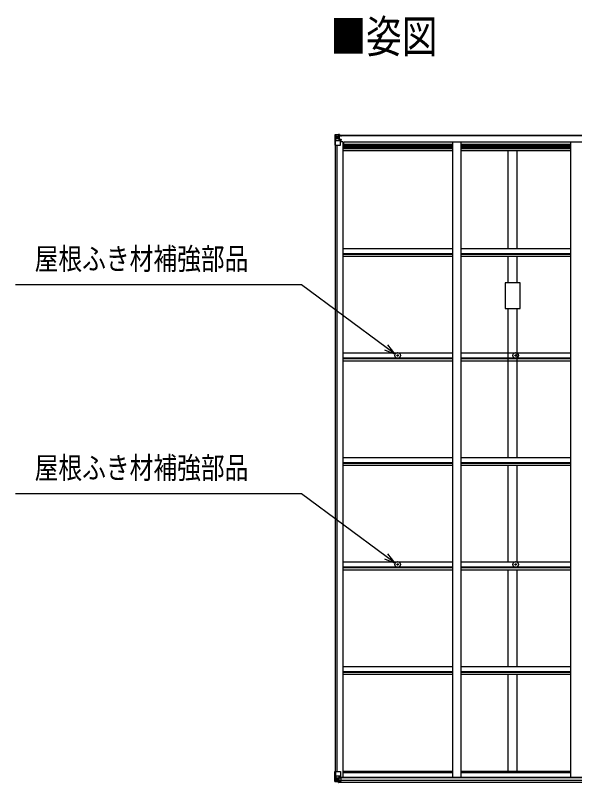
# Model space of a CAD drawing. Units: millimetres, scale not verified. Extents: x -16820 to 16820, y -11880 to 11880.
# Drawn here: x -7737 to -4344, y -803 to 3849 of the extents above; entities that cross this region are included whole.
import ezdxf
from ezdxf.enums import TextEntityAlignment as Align

# ---------------------------------------------------------------- set-up
doc = ezdxf.new("R2010")
doc.units = ezdxf.units.MM
doc.header["$LTSCALE"] = 60
for name, color, linetype in [('0-2_USER1', 3, 'Continuous'), ('0-4_YKK_13', 4, 'Continuous'), ('0-5_YKK_A1', 4, 'Continuous'), ('0-6_YKK_D', 6, 'Continuous')]:
    doc.layers.add(name, color=color, linetype=linetype)
doc.styles.add('ＭＳ ゴシック', font='')
doc.styles.get('ＭＳ ゴシック').set_extended_font_data('MS Gothic')

msp = doc.modelspace()

# ---------------------------------------------------------------- linework, layer by layer
at = {"layer": '0-4_YKK_13'}
for p, q in [((-5797.92, 3123.34), (-5797.92, 3123.3)), ((-5796.98, 3124.34), (-5796.98, 3124.34)), ((-5796.98, 3124.3), (-5796.98, 3124.34)), ((-5788.01, 3124.73), (-5795.93, 3124.26)), ((-5795.08, 3123.29), (-5795.08, 3123.22)), ((-5795.08, 3062.63), (-5795.08, 3123.22)), ((-5791.11, 3119.84), (-5793.84, 3123.51)), ((-5775.92, 3125.52), (-5787.92, 3124.74)), ((-5769.42, 3126.03), (-5775.92, 3125.63)), ((-5775.92, 3099.54), (-5775.92, 3125.63)), ((-5775.92, 3124.75), (-5769.42, 3125.15)), ((-5774.42, 3119.93), (-5775.92, 3119.93)), ((-5769.42, 3124.22), (-5774.42, 3124.13)), ((-5773.92, 3119.57), (-5774.42, 3119.57)), ((-5774.31, 3118.27), (-5770.42, 3118.27)), ((-5773.93, 3118.47), (-5773.93, 3118.64)), ((-5773.93, 3118.64), (-5773.92, 3118.64)), ((-5773.92, 3120.59), (-5773.92, 3118.64)), ((-5765.92, 3120.59), (-5773.92, 3120.59)), ((-5765.92, 3120.57), (-5773.92, 3120.57)), ((-5763.92, 3118.72), (-5773.92, 3118.64)), ((-5770.42, 3098.53), (-5770.42, 3118.5)), ((-5769.42, 3125.15), (-5769.42, 3126.03)), ((-5769.42, 3124.63), (-5769.42, 3125.15)), ((-5769.42, 3124.63), (-5769.42, 3124.22)), ((-5769.42, 3124.22), (-5769.42, 3123.4)), ((-5764.42, 3123.83), (-5764.42, 3123.4)), ((-5764.12, 3123.83), (-5764.42, 3123.83)), ((-5764.12, 3123.83), (-5762.43, 3123.4)), ((-5763.92, 3120.33), (-5758.92, 3120.33)), ((-5763.92, 3118.72), (-5763.92, 3120.33)), ((-5758.92, 3121.26), (-5758.92, 3120.33)), ((-5758.92, 3120.33), (-5757.92, 3120.33)), ((-5757.92, 3120.33), (-5757.92, 3121.26)), ((-5757.92, 3120.33), (-5757.92, 3118.77)), ((-5757.92, 3118.65), (-5757.92, 3118.77)), ((-5794.53, 3089.51), (-5790.39, 3101.6)), ((-5794.53, 3089.51), (-5787.92, 3089.3)), ((-5790.25, 3116.34), (-5787.92, 3116.39)), ((-5790.25, 3102.86), (-5790.25, 3116.34)), ((-5787.92, 3102.83), (-5790.25, 3102.86)), ((-5787.92, 3116.39), (-5775.92, 3116.39)), ((-5787.92, 3102.83), (-5775.92, 3102.83)), ((-5787.92, 3102.83), (-5787.92, 3102.83)), ((-5787.92, 3089.3), (-5763.92, 3089.3)), ((-5782.44, 3109.19), (-5782.44, 3108.23)), ((-5776.92, 3116.39), (-5775.92, 3116.39)), ((-5774.42, 3116.39), (-5775.92, 3116.39)), ((-5774.42, 3102.83), (-5775.92, 3102.83)), ((-5775.09, 3099.28), (-5764.75, 3097.62)), ((-5775.09, 3098.64), (-5775.09, 3099.28)), ((-5764.75, 3096.99), (-5775.09, 3098.64)), ((-5770.42, 3114.64), (-5774.42, 3114.64)), ((-5770.42, 3106.43), (-5774.42, 3106.43)), ((-5764.75, 3097.62), (-5764.75, 3096.99)), ((-5764.47, 3097.55), (-5760.42, 3097.51)), ((-5763.92, 3063.63), (-5763.92, 3096.73)), ((-5759.42, 3085.63), (-5763.92, 3085.63)), ((-5759.42, 3097.5), (-5760.42, 3097.51)), ((-5760.42, 3095.78), (-5759.42, 3095.78)), ((-5759.42, 3081.29), (-5759.42, 3097.5)), ((-5795.08, 3062.63), (-5764.92, 3062.63)), ((-5420.19, 1787.59), (-5419.08, 1787.61)), ((-5420.19, 1786.59), (-5419.08, 1786.57)), ((-5419.08, 1787.61), (-5418.56, 1787.71)), ((-5419.08, 1786.57), (-5418.56, 1786.47)), ((-5418.46, 1788.23), (-5418.56, 1787.71)), ((-5418.46, 1785.96), (-5418.56, 1786.47)), ((-5418.44, 1789.34), (-5418.46, 1788.23)), ((-5418.44, 1784.85), (-5418.46, 1785.96)), ((-5417.44, 1789.34), (-5417.42, 1788.23)), ((-5417.44, 1784.85), (-5417.42, 1785.96)), ((-5417.42, 1788.23), (-5417.32, 1787.71)), ((-5417.42, 1785.96), (-5417.32, 1786.47)), ((-5416.81, 1787.61), (-5417.32, 1787.71)), ((-5416.81, 1786.57), (-5417.32, 1786.47)), ((-5415.7, 1787.59), (-5416.81, 1787.61)), ((-5415.7, 1786.59), (-5416.81, 1786.57)), ((-4704.19, 1787.59), (-4703.08, 1787.61)), ((-4704.19, 1786.59), (-4703.08, 1786.57)), ((-4703.08, 1787.61), (-4702.56, 1787.71)), ((-4703.08, 1786.57), (-4702.56, 1786.47)), ((-4702.46, 1788.23), (-4702.56, 1787.71)), ((-4702.46, 1785.96), (-4702.56, 1786.47)), ((-4702.44, 1789.34), (-4702.46, 1788.23)), ((-4702.44, 1784.85), (-4702.46, 1785.96)), ((-4701.44, 1789.34), (-4701.42, 1788.23)), ((-4701.44, 1784.85), (-4701.42, 1785.96)), ((-4701.42, 1788.23), (-4701.32, 1787.71)), ((-4701.42, 1785.96), (-4701.32, 1786.47)), ((-4700.81, 1787.61), (-4701.32, 1787.71)), ((-4700.81, 1786.57), (-4701.32, 1786.47)), ((-4699.7, 1787.59), (-4700.81, 1787.61)), ((-4699.7, 1786.59), (-4700.81, 1786.57)), ((-5420.19, 520.23), (-5419.08, 520.25)), ((-5420.19, 519.23), (-5419.08, 519.22)), ((-5419.08, 520.25), (-5418.56, 520.35)), ((-5419.08, 519.22), (-5418.56, 519.11)), ((-5418.46, 520.87), (-5418.56, 520.35)), ((-5418.46, 518.6), (-5418.56, 519.11)), ((-5418.44, 521.98), (-5418.46, 520.87)), ((-5418.44, 517.49), (-5418.46, 518.6)), ((-5417.44, 521.98), (-5417.42, 520.87)), ((-5417.44, 517.49), (-5417.42, 518.6)), ((-5417.42, 520.87), (-5417.32, 520.35)), ((-5417.42, 518.6), (-5417.32, 519.11)), ((-5416.81, 520.25), (-5417.32, 520.35)), ((-5416.81, 519.22), (-5417.32, 519.11)), ((-5415.7, 520.23), (-5416.81, 520.25)), ((-5415.7, 519.23), (-5416.81, 519.22)), ((-4704.19, 520.23), (-4703.08, 520.25)), ((-4704.19, 519.23), (-4703.08, 519.22)), ((-4703.08, 520.25), (-4702.56, 520.35)), ((-4703.08, 519.22), (-4702.56, 519.11)), ((-4702.46, 520.87), (-4702.56, 520.35)), ((-4702.46, 518.6), (-4702.56, 519.11)), ((-4702.44, 521.98), (-4702.46, 520.87)), ((-4702.44, 517.49), (-4702.46, 518.6)), ((-4701.44, 521.98), (-4701.42, 520.87)), ((-4701.44, 517.49), (-4701.42, 518.6)), ((-4701.42, 520.87), (-4701.32, 520.35)), ((-4701.42, 518.6), (-4701.32, 519.11)), ((-4700.81, 520.25), (-4701.32, 520.35)), ((-4700.81, 519.22), (-4701.32, 519.11)), ((-4699.7, 520.23), (-4700.81, 520.25)), ((-4699.7, 519.23), (-4700.81, 519.22)), ((-5797.92, -735.4), (-5764.92, -735.4)), ((-5797.92, -796.11), (-5797.92, -735.4)), ((-5795.08, -735.4), (-5795.08, -795.99)), ((-5763.92, -736.4), (-5763.92, -769.5)), ((-5794.53, -762.28), (-5787.92, -762.07)), ((-5794.53, -762.28), (-5790.39, -774.37)), ((-5787.92, -775.6), (-5790.25, -775.63)), ((-5790.25, -775.63), (-5790.25, -789.1)), ((-5790.25, -789.1), (-5787.92, -789.16)), ((-5787.92, -762.07), (-5763.92, -762.07)), ((-5787.92, -775.6), (-5787.92, -775.6)), ((-5775.92, -775.6), (-5787.92, -775.6)), ((-5787.92, -789.16), (-5775.92, -789.16)), ((-5783.4, -781.96), (-5783.4, -781)), ((-5775.92, -771.65), (-5773.8, -771.6)), ((-5775.92, -771.62), (-5775.92, -798.4)), ((-5775.92, -771.65), (-5775.92, -774.37)), ((-5775.92, -774.37), (-5773.8, -774.32)), ((-5775.92, -775.6), (-5775.92, -774.37)), ((-5775.92, -789.54), (-5775.92, -775.6)), ((-5775.92, -792.36), (-5775.92, -789.54)), ((-5775.92, -789.54), (-5774.27, -789.58)), ((-5764.75, -769.76), (-5775.09, -771.41)), ((-5775.09, -771.41), (-5775.09, -771.62)), ((-5774.27, -789.58), (-5774.42, -789.65)), ((-5774.42, -789.65), (-5774.42, -792.4)), ((-5773.8, -774.32), (-5773.8, -771.6)), ((-5773.8, -771.6), (-5760.42, -771.65)), ((-5773.8, -774.32), (-5773.8, -775.6)), ((-5773.8, -774.32), (-5759.42, -774.37)), ((-5773.8, -775.6), (-5773.8, -789.14)), ((-5773.8, -789.14), (-5759.42, -789.09)), ((-5772.4, -771.62), (-5764.75, -770.39)), ((-5764.75, -770.39), (-5764.75, -769.76)), ((-5759.42, -774.37), (-5759.42, -772.56)), ((-5759.42, -775.6), (-5759.42, -774.37)), ((-5759.42, -789.09), (-5759.42, -775.6)), ((-5759.42, -789.09), (-5759.42, -791.02)), ((-5796.98, -797.07), (-5796.98, -797.11)), ((-5796.98, -797.11), (-5776.69, -798.36)), ((-5788.01, -797.5), (-5795.93, -797.03)), ((-5795.07, -796.06), (-5795.08, -795.99)), ((-5791.11, -792.61), (-5793.84, -796.28)), ((-5775.92, -798.29), (-5787.92, -797.5)), ((-5776.64, -799.2), (-5775.62, -802.67)), ((-5775.92, -796.48), (-5775.92, -792.36)), ((-5775.92, -796.48), (-5775.92, -798.85)), ((-5775.92, -799.2), (-5775.92, -798.85)), ((-5775.92, -798.85), (-5775.03, -801.95)), ((-5775.62, -802.67), (-5775.62, -802.67)), ((-5774.72, -803.38), (-5773.42, -803.46)), ((-5774.42, -796.19), (-5774.42, -792.4)), ((-5774.42, -796.19), (-5773.8, -796.57)), ((-5773.8, -802), (-5773.8, -796.57)), ((-5773.8, -802), (-5773.8, -802.02)), ((-5769.42, -801.75), (-5769.42, -803.22)), ((-5759.42, -794.58), (-5759.42, -791.02))]:
    msp.add_line(p, q, dxfattribs=at)
for points in [[(-5797.92, 3123.3), (-5797.92, 3062.63), (-5795.08, 3062.63)], [(-5796.98, 3124.34), (-5787.92, 3124.9), (-5775.92, 3125.63)], [(-5769.42, 3124.63), (-5774.42, 3124.63), (-5774.42, 3099.17)], [(-5758.92, 3118.6), (-5773.92, 3118.47), (-5773.93, 3118.47)], [(-5773.92, 3119.57), (-5765.92, 3119.57), (-5765.92, 3121.26)], [(-5763.92, 3118.72), (-5763.92, 3118.71), (-5757.92, 3118.77)], [(-5784.36, 3110.15), (-5785.32, 3110.15), (-5785.32, 3111.11), (-5784.36, 3111.11)], [(-5783.4, 3112.07), (-5783.4, 3113.03), (-5782.44, 3113.03), (-5782.44, 3112.07)], [(-5782.44, 3108.23), (-5783.4, 3108.23), (-5783.4, 3109.19)], [(-5781.48, 3111.11), (-5780.52, 3111.11), (-5780.52, 3110.15), (-5781.48, 3110.15)], [(-5760.42, 3097.51), (-5760.42, 3095.78), (-5763.92, 3095.76)], [(-5784.36, -783.88), (-5785.32, -783.88), (-5785.32, -782.92), (-5784.36, -782.92)], [(-5783.4, -781), (-5782.44, -781), (-5782.44, -781.96)], [(-5782.44, -784.84), (-5782.44, -785.8), (-5783.4, -785.8), (-5783.4, -784.84)], [(-5781.48, -782.92), (-5780.52, -782.92), (-5780.52, -783.88), (-5781.48, -783.88)], [(-5776.6, -799.26), (-5776.51, -799.25), (-5776.33, -799.24), (-5776.11, -799.22), (-5775.92, -799.2)], [(-5775.66, -802.54), (-5775.74, -802.23), (-5775.93, -801.59), (-5776.36, -800.08), (-5776.6, -799.26)], [(-5775.62, -802.67), (-5775.64, -802.6), (-5775.66, -802.54)], [(-5769.42, -803.22), (-5773.42, -803.46), (-5773.42, -803.46)], [(-5760.42, -795.35), (-5769.42, -795.4), (-5769.42, -801.75)]]:
    msp.add_lwpolyline(points, dxfattribs=at)
for centre, radius in [((-5782.92, 3110.63), 5.3), ((-5417.94, 1787.09), 17), ((-5417.94, 1787.09), 4), ((-4701.94, 1787.09), 17), ((-4701.94, 1787.09), 4), ((-5417.94, 519.73), 17), ((-5417.94, 519.73), 4), ((-4701.94, 519.73), 17), ((-4701.94, 519.73), 4), ((-5782.92, -783.4), 5.3)]:
    msp.add_circle(centre, radius, dxfattribs=at)
for centre, radius, start, end in [((-5796.92, 3123.35), 1, 93.50017, 180.00079), ((-5796.92, 3123.34), 0.999, 93.4424, 179.95083), ((-5796.92, 3123.3), 0.999, 93.4424, 179.95083), ((-5795.77, 3136.95), 12.7, 269.24466, 275.10311), ((-5793.79, 3123.34), 1.28, 131.17831, 182.45895), ((-5773.92, 3121.09), 0.5, 179.99802, 269.99691), ((-5773.92, 3121.07), 0.5, 180.00109, 270.00109), ((-5773.92, 3118.14), 0.5, 90.52895, 180.04464), ((-5773.91, 3117.96), 0.513, 91.88028, 181.04707), ((-5758.78, 3126.29), 7.69, 268.96999, 276.43426), ((-5784.36, 3112.07), 0.96, 270, 0), ((-5784.36, 3109.19), 0.96, 0, 90), ((-5781.48, 3112.07), 0.96, 180, 270), ((-5781.48, 3109.19), 0.96, 90, 180), ((-5774.98, 3100.21), 0.937, 182.32209, 263.26766), ((-5774.98, 3099.57), 0.937, 182.32209, 263.26766), ((-5764.86, 3096.69), 0.937, 2.32209, 83.26766), ((-5764.86, 3096.06), 0.937, 2.32209, 83.26766), ((-5764.92, 3063.63), 1, 270, 0), ((-5417.94, 1787.09), 2.3, 167.44414, 192.55586), ((-5417.94, 1787.09), 2.3, 77.44414, 102.55586), ((-5417.94, 1787.09), 2.3, 257.44414, 282.55586), ((-5417.94, 1787.09), 2.3, 347.44414, 12.55586), ((-4701.94, 1787.09), 2.3, 167.44414, 192.55586), ((-4701.94, 1787.09), 2.3, 77.44414, 102.55586), ((-4701.94, 1787.09), 2.3, 257.44414, 282.55586), ((-4701.94, 1787.09), 2.3, 347.44414, 12.55586), ((-5417.94, 519.73), 2.3, 167.44414, 192.55586), ((-5417.94, 519.73), 2.3, 77.44414, 102.55586), ((-5417.94, 519.73), 2.3, 257.44414, 282.55586), ((-5417.94, 519.73), 2.3, 347.44414, 12.55586), ((-4701.94, 519.73), 2.3, 167.44414, 192.55586), ((-4701.94, 519.73), 2.3, 77.44414, 102.55586), ((-4701.94, 519.73), 2.3, 257.44414, 282.55586), ((-4701.94, 519.73), 2.3, 347.44414, 12.55586), ((-5764.92, -736.4), 1, 0, 90), ((-5784.36, -781.96), 0.96, 270, 0), ((-5784.36, -784.84), 0.96, 0, 90), ((-5781.48, -781.96), 0.96, 180, 270), ((-5781.48, -784.84), 0.96, 90, 180), ((-5774.98, -772.34), 0.937, 96.73234, 129.06602), ((-5764.86, -768.83), 0.937, 276.73234, 357.67791), ((-5764.86, -769.46), 0.937, 276.73234, 357.67791), ((-5796.92, -796.07), 0.999, 180.04917, 266.5576), ((-5796.92, -796.11), 0.999, 180.04917, 266.5576), ((-5796.92, -796.12), 1, 179.99921, 266.49983), ((-5795.77, -809.72), 12.7, 84.89689, 90.75534), ((-5793.79, -796.11), 1.28, 177.54105, 228.82169), ((-5765.47, -797.76), 11.24, 182.43783, 187.68717), ((-5774.66, -802.39), 1, 196.38623, 266.5), ((-5774.66, -802.39), 1, 196.38533, 221.53109), ((-5774.66, -802.39), 1, 221.52874, 266.50126), ((-5937.03, -837.52), 165.86, 11.87616, 12.38298), ((-5771.11, -802.1), 2.68, 178.21809, 210.55703)]:
    msp.add_arc(centre, radius, start, end, dxfattribs=at)
for centre, major_axis, ratio, start_param, end_param in [((-5595.98, 3136.66), (201, 12.36), 0.060933, 3.1373463, 3.1378449), ((-5794.98, 3124.42), (2, 0.12), 0.060933, 3.1378449, 4.2119296), ((-5794.79, 3121.33), (-0.02, 3), 0.466854, 5.5234897, 6.1575023), ((-5793.12, 3116.25), (0.03, 5), 0.573921, 4.7320603, 5.5159136), ((-5793.81, 3091.86), (0.85, 2.32), 0.403757, 2.3087461, 3.2744049), ((-5791.66, 3102.88), (0, 3), 0.468246, 4.2703918, 4.7058971), ((-5869.67, 3116.39), (81.75, 0), 0.061163, 0, 0.0007725), ((-5793.81, -764.63), (0.85, -2.32), 0.403757, 3.0087805, 3.9744392), ((-5793.12, -789.02), (0.03, -5), 0.573921, 0.7672717, 1.551125), ((-5791.66, -775.65), (0, -3), 0.468246, 1.5772882, 2.0127935), ((-5869.67, -789.16), (81.75, 0), 0.061163, 6.2824128, 6.2831853), ((-5816.72, -789.27), (-42.93, -0.14), 0.069886, 2.9926439, 3.1413697), ((-5760.42, -772.56), (-1, 0.021), 0.906239, 3.1602973, 4.7310937), ((-5794.98, -797.19), (2, -0.12), 0.060933, 2.0712557, 3.1453404), ((-5595.98, -809.43), (201, -12.36), 0.060933, 3.1453404, 3.145839), ((-5794.79, -794.1), (-0.02, -3), 0.466854, 0.125683, 0.7596956), ((-5760.42, -794.59), (-1, -0.014), 0.765986, 1.5603983, 3.1311947)]:
    msp.add_ellipse(centre, major_axis=major_axis, ratio=ratio, start_param=start_param, end_param=end_param, dxfattribs=at)
at = {"layer": '0-5_YKK_A1'}
for p, q in [((-5774.42, 3123.4), (-765.42, 3123.4)), ((-5774.42, 3121.26), (-765.42, 3121.26)), ((-5750.92, 3081.29), (-5763.92, 3081.29)), ((-5750.92, 3081.29), (-5750.92, -771.07)), ((-5743.42, 3067.6), (-5743.42, 3083.12)), ((-5743.42, 3083.12), (-796.42, 3083.12)), ((-5084.92, 3083.1), (-5084.92, -771.07)), ((-5034.92, 3083.1), (-5034.92, -771.07)), ((-4368.92, 3083.1), (-4368.92, -771.07)), ((-5795.92, 3062.63), (-5795.92, -735.4)), ((-5786.22, 3062.63), (-5786.22, -735.4)), ((-5750.92, 3067.6), (-5084.92, 3067.6)), ((-5750.92, 3059.21), (-5084.92, 3059.21)), ((-5750.92, 3051.01), (-5084.92, 3051.01)), ((-5750.92, 3047.08), (-5084.92, 3047.08)), ((-5750.92, 3042), (-5084.92, 3042)), ((-5750.92, 3028.99), (-5084.92, 3028.99)), ((-5034.92, 3067.6), (-4368.92, 3067.6)), ((-5034.92, 3059.21), (-4368.92, 3059.21)), ((-5034.92, 3051.01), (-4368.92, 3051.01)), ((-5034.92, 3047.08), (-4368.92, 3047.08)), ((-5034.92, 3042), (-4368.92, 3042)), ((-5034.92, 3028.99), (-4368.92, 3028.99)), ((-4747.42, 2435.64), (-4747.42, 3028.99)), ((-4692.42, 2435.64), (-4692.42, 3028.99)), ((-5750.89, 2435.64), (-5084.92, 2435.64)), ((-5034.89, 2435.64), (-4368.92, 2435.64)), ((-5750.89, 2405.9), (-5084.92, 2405.9)), ((-5750.89, 2401.36), (-5084.92, 2401.36)), ((-5750.89, 2388.35), (-5084.92, 2388.35)), ((-5034.89, 2405.9), (-4368.92, 2405.9)), ((-5034.89, 2401.36), (-4368.92, 2401.36)), ((-5034.89, 2388.35), (-4368.92, 2388.35)), ((-4747.42, 2227.54), (-4747.42, 2388.35)), ((-4692.42, 2227.54), (-4692.42, 2388.35)), ((-4747.42, 1168.28), (-4747.42, 2072.04)), ((-4692.42, 1168.28), (-4692.42, 2072.04)), ((-5750.92, 1801.96), (-5084.95, 1801.96)), ((-5750.92, 1772.22), (-5084.95, 1772.22)), ((-5034.92, 1801.96), (-4368.95, 1801.96)), ((-5034.92, 1772.22), (-4368.95, 1772.22)), ((-5750.92, 1767.68), (-5084.95, 1767.68)), ((-5750.92, 1754.67), (-5084.95, 1754.67)), ((-5034.92, 1767.68), (-4368.95, 1767.68)), ((-5034.92, 1754.67), (-4368.95, 1754.67)), ((-5750.92, 1168.28), (-5084.95, 1168.28)), ((-5034.92, 1168.28), (-4368.95, 1168.28)), ((-5750.92, 1138.55), (-5084.95, 1138.55)), ((-5750.92, 1134), (-5084.95, 1134)), ((-5750.92, 1120.99), (-5084.95, 1120.99)), ((-5034.92, 1138.55), (-4368.95, 1138.55)), ((-5034.92, 1134), (-4368.95, 1134)), ((-5034.92, 1120.99), (-4368.95, 1120.99)), ((-4747.42, 534.6), (-4747.42, 1120.99)), ((-4692.42, 534.6), (-4692.42, 1120.99)), ((-5750.92, 534.6), (-5084.95, 534.6)), ((-5034.92, 534.6), (-4368.95, 534.6)), ((-5750.92, 504.87), (-5084.95, 504.87)), ((-5750.92, 500.32), (-5084.95, 500.32)), ((-5750.92, 487.31), (-5084.95, 487.31)), ((-5034.92, 504.87), (-4368.95, 504.87)), ((-5034.92, 500.32), (-4368.95, 500.32)), ((-5034.92, 487.31), (-4368.95, 487.31)), ((-4747.42, -99.08), (-4747.42, 487.31)), ((-4692.42, -99.08), (-4692.42, 487.31)), ((-5750.89, -99.08), (-5084.92, -99.08)), ((-5750.89, -128.81), (-5084.92, -128.81)), ((-5750.89, -133.36), (-5084.92, -133.36)), ((-5034.89, -99.08), (-4368.92, -99.08)), ((-5034.89, -128.81), (-4368.92, -128.81)), ((-5034.89, -133.36), (-4368.92, -133.36)), ((-5750.89, -146.37), (-5084.92, -146.37)), ((-5034.89, -146.37), (-4368.92, -146.37)), ((-4747.42, -734.3), (-4747.42, -146.37)), ((-4692.42, -734.3), (-4692.42, -146.37)), ((-5750.92, -734.3), (-5084.92, -734.3)), ((-5750.92, -742.65), (-5084.92, -742.65)), ((-5034.92, -734.3), (-4368.92, -734.3)), ((-5034.92, -742.65), (-4368.92, -742.65)), ((-5768.96, -771.07), (-770.88, -771.07)), ((-5759.42, -772.73), (-780.42, -772.73)), ((-5759.42, -787.44), (-780.42, -787.44)), ((-5769.42, -801.47), (-770.42, -801.47))]:
    msp.add_line(p, q, dxfattribs=at)
msp.add_lwpolyline([(-4765.12, 2227.54), (-4765.12, 2072.04), (-4674.72, 2072.04), (-4674.72, 2227.54)], close=True, dxfattribs=at)
at = {"layer": '0-6_YKK_D'}
for points in [[(-5432.63, 1795.58), (-5487.37, 1835.91), (-6001.06, 2214.36), (-7736.6, 2214.36)], [(-5498.18, 1821.24), (-5432.63, 1795.58), (-5476.57, 1850.58)], [(-5432.63, 528.22), (-5487.37, 568.55), (-6001.06, 947), (-7736.6, 947)], [(-5498.18, 553.88), (-5432.63, 528.22), (-5476.57, 583.22)]]:
    msp.add_lwpolyline(points, dxfattribs=at)

# ---------------------------------------------------------------- texts
at = {"layer": '0-2_USER1', "style": 'ＭＳ ゴシック', "width": 0.8}
msp.add_text('■姿図', height=197.9, dxfattribs=at).set_placement((-5824.8, 3563), align=Align.BOTTOM_LEFT)
at = {"layer": '0-6_YKK_D', "style": 'ＭＳ ゴシック', "width": 0.8}
for p in [(-7619.49, 2267.37), (-7619.49, 1000.01)]:
    msp.add_text('屋根ふき材補強部品', height=132, dxfattribs=at).set_placement(p, align=Align.BOTTOM_LEFT)

doc.saveas('drawing.dxf')
